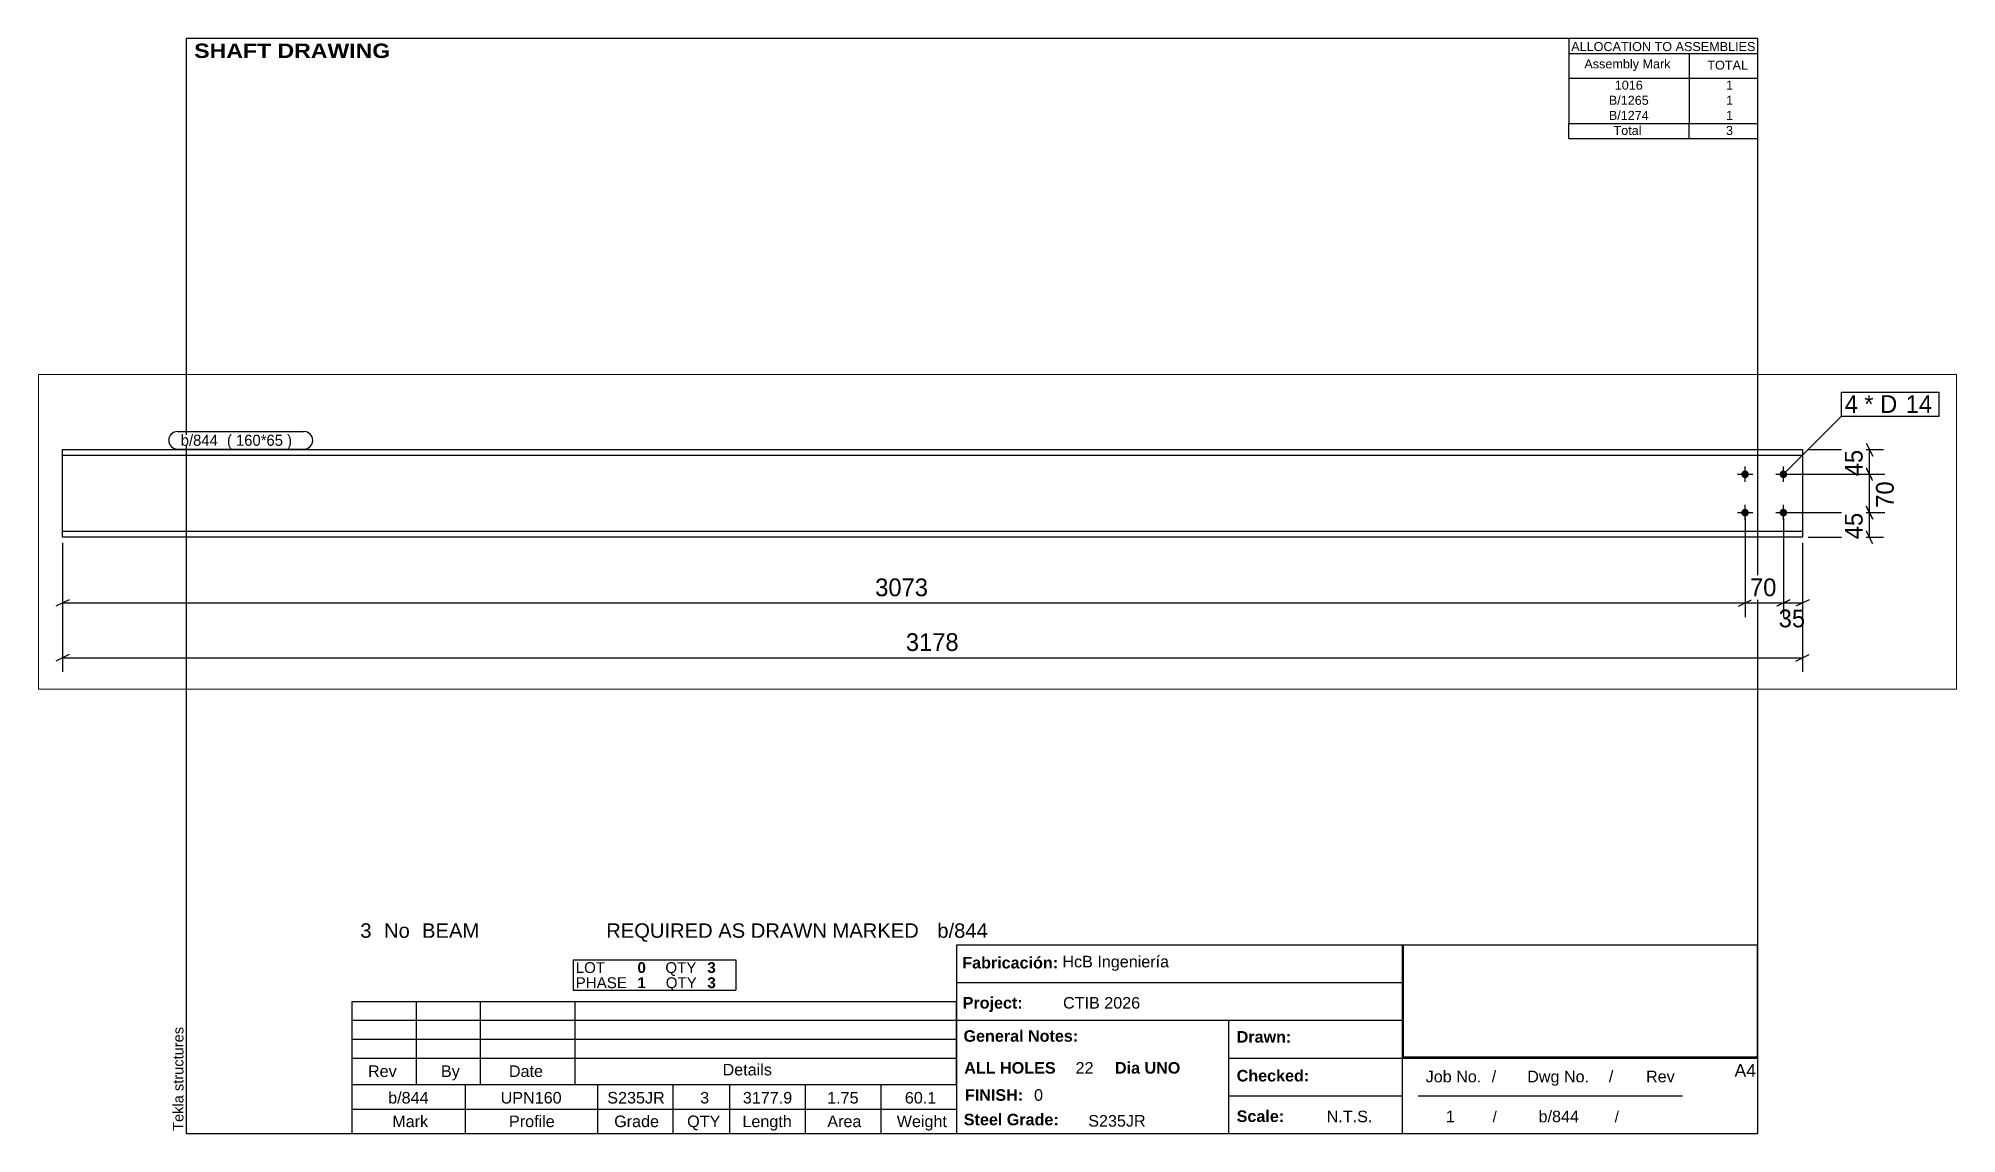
# Paper-space layout 'Layout1' of a CAD drawing. Header units: millimetres. Extents: x -22 to 328, y 5 to 205.
# The model-space entities are those that its viewports show. They can reach past a viewport. Long polylines and large blocks are cut down to what shows.
import ezdxf

# ---------------------------------------------------------------- set-up
doc = ezdxf.new("R2010")
doc.units = ezdxf.units.MM
doc.layers.add('Viewport layer', color=7, linetype='Continuous', plot=False)
doc.styles.add('Arial', font='ARIAL.TTF', dxfattribs={"height": 0.2})
doc.styles.add('Arial Black', font='ARIBLK.TTF', dxfattribs={"height": 0.2})
doc.styles.add('Arial Bold', font='ARIALBD.TTF', dxfattribs={"height": 0.2})
doc.styles.add('Comic Sans MS', font='COMIC.TTF', dxfattribs={"height": 0.2})

msp = doc.modelspace()

# ---------------------------------------------------------------- hatches: boundary and pattern name
at = {"linetype": 'Continuous'}
for points in [[(3109.9, 392.6, -1), (3123.9, 392.6, -1)], [(3179.9, 392.6, -1), (3193.9, 392.6, -1)], [(3109.9, 322.6, -1), (3123.9, 322.6, -1)], [(3179.9, 322.6, -1), (3193.9, 322.6, -1)]]:
    msp.add_hatch(color=3, dxfattribs=at).paths.add_polyline_path(points)

# ---------------------------------------------------------------- linework, layer by layer
at = {"color": 7, "linetype": 'Continuous'}
for p, q in [((44, 277.6), (44, 437.6)), ((44, 437.6), (3221.9, 437.6)), ((3221.9, 427.1), (44, 427.1)), ((3221.9, 437.6), (3221.9, 277.6)), ((3221.9, 288.1), (44, 288.1)), ((3221.9, 277.6), (44, 277.6))]:
    msp.add_line(p, q, dxfattribs=at)
at = {"color": 8, "linetype": 'Continuous'}
for p, q in [((3231.9, 437.6), (3369.6, 437.6)), ((3338, 449.6), (3350, 425.6)), ((3344, 392.6), (3344, 437.6)), ((3196.9, 392.6), (3369.6, 392.6)), ((3350, 380.6), (3338, 404.6)), ((3196.9, 322.6), (3372.4, 322.6)), ((3350, 310.6), (3338, 334.6)), ((3116.9, 312.6), (3116.9, 132)), ((3186.9, 312.6), (3186.9, 129.2)), ((3350, 265.6), (3338, 289.6)), ((44, 267.6), (44, 132)), ((44, 267.6), (44, 32)), ((3221.9, 267.6), (3221.9, 129.2)), ((3231.9, 277.6), (3369.6, 277.6)), ((56, 163.6), (32, 151.6)), ((3104.9, 151.6), (3128.9, 163.6)), ((3174.9, 151.6), (3198.9, 163.6)), ((3186.9, 157.6), (3221.9, 157.6)), ((3233.9, 163.6), (3209.9, 151.6)), ((56, 63.6), (32, 51.6)), ((44, 57.6), (3221.9, 57.6)), ((3209.9, 51.6), (3233.9, 63.6))]:
    msp.add_line(p, q, dxfattribs=at)
at = {"color": 3, "linetype": 'Continuous'}
for p, q in [((3102.9, 392.6), (3130.9, 392.6)), ((3116.9, 378.6), (3116.9, 406.6)), ((3172.9, 392.6), (3200.9, 392.6)), ((3186.9, 378.6), (3186.9, 406.6)), ((3102.9, 322.6), (3130.9, 322.6)), ((3116.9, 308.6), (3116.9, 336.6)), ((3172.9, 322.6), (3200.9, 322.6)), ((3186.9, 308.6), (3186.9, 336.6))]:
    msp.add_line(p, q, dxfattribs=at)

# ---------------------------------------------------------------- wipeouts: each hides what was drawn before it
at = {"color": 0}
msp.add_wipeout([(3325.1, 504.7), (3325.1, 536.7), (3299, 536.7), (3299, 504.7)], dxfattribs=at)

# ---------------------------------------------------------------- next in the draw order: wipeouts: each hides what was drawn before it
for points in [[(3325.1, 504.7), (3325.1, 536.7), (3299, 536.7), (3299, 504.7)], [(338.4, 444.6), (338.4, 464.6), (260, 464.6), (260, 444.6)], [(3338, 447.6), (3293.2, 447.6), (3293.2, 382.6), (3338, 382.6)], [(3236.9, 106.8), (3236.9, 151.6), (3172, 151.6), (3172, 106.8)], [(1688.1, 63.6), (1688.1, 108.4), (1577.9, 108.4), (1577.9, 63.6)]]:
    msp.add_wipeout(points, dxfattribs=at)

# ---------------------------------------------------------------- next in the draw order: linework, layer by layer
at = {"color": 7, "linetype": 'Continuous'}
for p, q in [((3293, 498.7), (3293, 542.7)), ((3186.9, 392.6), (3293, 498.7))]:
    msp.add_line(p, q, dxfattribs=at)
at = {"color": 8, "linetype": 'Continuous'}
for p, q in [((3196.9, 392.6), (3372.4, 392.6)), ((3338, 404.6), (3350, 380.6)), ((3344, 322.6), (3344, 392.6)), ((3186.9, 312.6), (3186.9, 132)), ((3221.9, 267.6), (3221.9, 32)), ((3116.9, 157.6), (3186.9, 157.6)), ((3198.9, 163.6), (3174.9, 151.6))]:
    msp.add_line(p, q, dxfattribs=at)

# ---------------------------------------------------------------- next in the draw order: texts
at = {"color": 3, "style": 'Comic Sans MS'}
msp.add_text('45', height=32.38, rotation=90.0002, dxfattribs=at).set_placement((3331.6, 389))
for s, p in [('35', (3178.4, 113.2)), ('3178', (1584.3, 70))]:
    msp.add_text(s, height=32.38, dxfattribs=at).set_placement(p)

# ---------------------------------------------------------------- next in the draw order: wipeouts: each hides what was drawn before it
at = {"color": 0}
for points in [[(3400.8, 504.7), (3400.8, 536.7), (3334.7, 536.7), (3334.7, 504.7)], [(338.4, 444.6), (338.4, 464.6), (260, 464.6), (260, 444.6)]]:
    msp.add_wipeout(points, dxfattribs=at)

# ---------------------------------------------------------------- next in the draw order: linework, layer by layer
at = {"color": 7, "linetype": 'Continuous'}
msp.add_arc((254, 454.6), 16, 90, 270, dxfattribs=at)

# ---------------------------------------------------------------- next in the draw order: wipeouts: each hides what was drawn before it
at = {"color": 0}
for points in [[(3400.8, 504.7), (3400.8, 536.7), (3334.7, 536.7), (3334.7, 504.7)], [(479.1, 444.6), (479.1, 464.6), (344.4, 464.6), (344.4, 444.6)], [(3394.8, 390.1), (3350, 390.1), (3350, 325.1), (3394.8, 325.1)], [(3184.4, 163.6), (3184.4, 208.4), (3119.5, 208.4), (3119.5, 163.6)]]:
    msp.add_wipeout(points, dxfattribs=at)

# ---------------------------------------------------------------- next in the draw order: linework, layer by layer
at = {"color": 8, "linetype": 'Continuous'}
for p, q in [((3196.9, 322.6), (3369.6, 322.6)), ((3338, 334.6), (3350, 310.6)), ((3344, 277.6), (3344, 322.6)), ((3116.9, 312.6), (3116.9, 132)), ((44, 157.6), (3116.9, 157.6)), ((3104.9, 151.6), (3128.9, 163.6))]:
    msp.add_line(p, q, dxfattribs=at)

# ---------------------------------------------------------------- next in the draw order: texts
at = {"color": 3, "style": 'Comic Sans MS'}
for s, height, p in [('4', 32.4, (3299, 504.7)), ('* D', 32.38, (3334.7, 504.7)), ('70', 32.38, (3125.9, 170))]:
    msp.add_text(s, height=height, dxfattribs=at).set_placement(p)
msp.add_text('70', height=32.38, rotation=90.0002, dxfattribs=at).set_placement((3388.4, 331.5))

# ---------------------------------------------------------------- next in the draw order: wipeouts: each hides what was drawn before it
at = {"color": 0}
for points in [[(3455.7, 504.7), (3455.7, 536.7), (3410.4, 536.7), (3410.4, 504.7)], [(479.1, 444.6), (479.1, 464.6), (344.4, 464.6), (344.4, 444.6)]]:
    msp.add_wipeout(points, dxfattribs=at)

# ---------------------------------------------------------------- next in the draw order: linework, layer by layer
at = {"color": 7, "linetype": 'Continuous'}
for p, q in [((254, 470.6), (485.1, 470.6)), ((254, 438.6), (485.1, 438.6))]:
    msp.add_line(p, q, dxfattribs=at)
msp.add_arc((485.1, 454.6), 16, 270, 90, dxfattribs=at)

# ---------------------------------------------------------------- next in the draw order: texts
at = {"color": 3, "style": 'Comic Sans MS'}
for s, height, p in [('b/844', 20.23, (260, 444.6)), ('(\xa0160*65\xa0) ', 20.234, (344.4, 444.6))]:
    msp.add_text(s, height=height, dxfattribs=at).set_placement(p)

# ---------------------------------------------------------------- next in the draw order: wipeouts: each hides what was drawn before it
at = {"color": 0}
for points in [[(3455.7, 504.7), (3455.7, 536.7), (3410.4, 536.7), (3410.4, 504.7)], [(3338, 332.6), (3293.2, 332.6), (3293.2, 267.6), (3338, 267.6)], [(1639, 163.6), (1639, 208.4), (1521.9, 208.4), (1521.9, 163.6)]]:
    msp.add_wipeout(points, dxfattribs=at)

# ---------------------------------------------------------------- next in the draw order: linework, layer by layer
at = {"color": 7, "linetype": 'Continuous'}
for p, q in [((3293, 542.7), (3471.3, 542.7)), ((3471.3, 498.7), (3471.3, 542.7)), ((3293, 498.7), (3471.3, 498.7))]:
    msp.add_line(p, q, dxfattribs=at)

# ---------------------------------------------------------------- next in the draw order: texts
at = {"color": 3, "style": 'Comic Sans MS'}
for s, p in [('14', (3410.4, 504.7)), ('3073', (1528.3, 170))]:
    msp.add_text(s, height=32.38, dxfattribs=at).set_placement(p)
msp.add_text('45', height=32.38, rotation=90.0002, dxfattribs=at).set_placement((3331.6, 274))

psp = doc.layouts.get("Layout1")

# ---------------------------------------------------------------- linework, layer by layer
at = {"color": 5, "linetype": 'Continuous'}
for p, q in [((292, 205), (5, 205)), ((5, 205), (5, 5)), ((292, 5), (292, 205)), ((5, 5), (292, 5))]:
    psp.add_line(p, q, dxfattribs=at)
at = {"color": 7, "linetype": 'Continuous'}
for p, q in [((257.51, 205), (257.51, 197.75)), ((257.57, 202.24), (292, 202.24)), ((279.49, 202.24), (279.49, 197.75)), ((257.51, 197.75), (257.51, 195)), ((257.57, 197.75), (292, 197.75)), ((279.49, 197.75), (279.49, 195)), ((257.51, 195), (257.51, 192.24)), ((279.49, 195), (279.49, 192.24)), ((257.51, 192.24), (257.51, 189.47)), ((257.51, 186.71), (257.51, 189.47)), ((257.54, 189.47), (292, 189.47)), ((279.49, 192.24), (279.49, 189.47)), ((279.49, 186.71), (279.49, 189.47)), ((257.51, 186.71), (292, 186.71)), ((145.72, 5), (145.72, 39.5)), ((145.75, 39.5), (292, 39.5)), ((227.14, 5), (227.14, 39.5)), ((75.68, 36.74), (105.35, 36.74)), ((75.68, 36.74), (75.68, 33.98)), ((105.35, 36.74), (105.35, 33.98)), ((75.68, 33.98), (75.68, 31.22)), ((105.35, 33.98), (105.35, 31.22)), ((145.72, 32.6), (227.14, 32.6)), ((35.31, 13.97), (35.31, 29.15)), ((35.31, 29.15), (145.71, 29.15)), ((47.04, 13.97), (47.04, 29.15)), ((58.77, 13.97), (58.77, 29.15)), ((75.68, 31.22), (105.35, 31.22)), ((76.02, 13.97), (76.02, 29.15)), ((145.71, 13.97), (145.71, 29.15)), ((35.31, 25.7), (145.71, 25.7)), ((145.72, 25.7), (227.14, 25.7)), ((195.4, 5), (195.4, 25.7)), ((35.31, 22.25), (145.71, 22.25)), ((35.31, 18.8), (145.71, 18.8)), ((195.4, 18.8), (292, 18.8)), ((35.31, 13.96), (145.71, 13.97)), ((35.31, 9.49), (35.31, 13.96)), ((56.01, 9.49), (56.01, 13.97)), ((80.16, 9.49), (80.16, 13.97)), ((93.96, 9.49), (93.96, 13.97)), ((104.31, 9.49), (104.31, 13.97)), ((118.11, 9.49), (118.11, 13.97)), ((131.91, 9.49), (131.91, 13.97)), ((195.4, 11.9), (227.14, 11.9)), ((229.99, 11.92), (278.29, 11.92)), ((35.31, 9.48), (145.72, 9.49)), ((35.31, 5), (35.31, 9.48)), ((56.01, 5), (56.01, 9.48)), ((80.16, 5), (80.16, 9.48)), ((93.96, 5), (93.96, 9.48)), ((104.31, 5), (104.31, 9.48)), ((118.11, 5), (118.11, 9.48)), ((131.91, 5), (131.91, 9.48))]:
    psp.add_line(p, q, dxfattribs=at)
at = {"color": 2, "linetype": 'Continuous'}
for p, q in [((227.28, 39.46), (291.86, 39.46)), ((227.29, 19.02), (227.29, 39.46)), ((291.96, 19.03), (291.96, 39.47)), ((227.28, 19.03), (291.86, 19.03))]:
    psp.add_line(p, q, dxfattribs=at)

# ---------------------------------------------------------------- texts
at = {"color": 7}
for s, height, style, p in [(' SHAFT DRAWING', 2.6342, 'Arial Black', (5.3, 201.42)), ('ALLOCATION TO ASSEMBLIES', 1.6475, 'Arial', (257.95, 202.68)), ('Assembly Mark', 1.6475, 'Arial', (260.35, 199.52)), ('TOTAL', 1.648, 'Arial', (282.81, 199.28)), ('3', 2.64, 'Arial', (36.8, 40.76)), ('No', 2.636, 'Arial', (41.13, 40.76)), ('BEAM', 2.636, 'Arial', (48.08, 40.76)), ('REQUIRED AS DRAWN MARKED', 2.636, 'Arial', (81.71, 40.76)), ('b/844', 2.636, 'Arial', (142.18, 40.76)), ('b/844', 2.109, 'Arial', (41.89, 10.5)), ('UPN160', 2.109, 'Arial', (62.43, 10.5)), ('S235JR', 2.109, 'Arial', (81.91, 10.5)), ('3', 2.11, 'Arial', (98.86, 10.5)), ('3177.9', 2.109, 'Arial', (106.66, 10.5)), ('1.75', 2.109, 'Arial', (122.06, 10.5)), ('60.1', 2.109, 'Arial', (136.25, 10.5)), ('FINISH:', 2.107, 'Arial Bold', (147.22, 11)), ('0', 2.11, 'Arial', (159.84, 11))]:
    psp.add_text(s, height=height, dxfattribs=dict(at, style=style)).set_placement(p)
at = {"color": 7, "linetype": 'Continuous'}
for s, height, style, p in [('1016', 1.648, 'Arial', (265.9, 195.63)), ('1', 1.65, 'Arial', (286.23, 195.63)), ('B/1265', 1.648, 'Arial', (264.81, 192.87)), ('1', 1.65, 'Arial', (286.23, 192.87)), ('B/1274', 1.648, 'Arial', (264.81, 190.11)), ('1', 1.65, 'Arial', (286.23, 190.11)), ('Total', 1.648, 'Arial', (265.67, 187.36)), ('3', 1.65, 'Arial', (286.21, 187.36)), ('LOT', 1.977, 'Arial', (76.13, 34.33)), ('0', 1.98, 'Arial Bold', (87.41, 34.33)), ('QTY', 1.977, 'Arial', (92.51, 34.33)), ('3', 1.98, 'Arial Bold', (100.18, 34.33)), ('Fabricación:', 2.1074, 'Arial Bold', (146.73, 35.16)), ('HcB Ingeniería', 2.1088, 'Arial', (165.02, 35.36)), ('PHASE', 1.977, 'Arial', (76.13, 31.57)), ('1', 1.98, 'Arial Bold', (87.41, 31.57)), ('QTY', 1.977, 'Arial', (92.58, 31.57)), ('3', 1.98, 'Arial Bold', (100.18, 31.57)), ('Project:', 2.107, 'Arial Bold', (146.81, 27.83)), ('CTIB 2026', 2.109, 'Arial', (165.14, 27.83)), ('General Notes:', 2.1074, 'Arial Bold', (146.96, 21.78)), ('Drawn:', 2.107, 'Arial Bold', (196.85, 21.62)), ('Details', 2.109, 'Arial', (102.96, 15.63)), ('ALL HOLES', 2.107, 'Arial Bold', (147.1, 15.96)), ('22', 2.109, 'Arial', (167.43, 15.96)), ('Dia UNO', 2.107, 'Arial Bold', (174.62, 15.96)), ('A4', 2.307, 'Arial', (287.76, 15.38)), ('Rev', 2.109, 'Arial', (38.21, 15.35)), ('By', 2.109, 'Arial', (51.53, 15.35)), ('Date', 2.109, 'Arial', (63.94, 15.35)), ('Checked:', 2.107, 'Arial Bold', (196.85, 14.53)), ('Job No.', 2.109, 'Arial', (231.37, 14.37)), ('/', 2.11, 'Arial', (243.42, 14.37)), ('Dwg No.', 2.109, 'Arial', (249.91, 14.37)), ('/', 2.11, 'Arial', (264.81, 14.37)), ('Rev', 2.109, 'Arial', (271.61, 14.37)), ('Mark', 2.109, 'Arial', (42.64, 6.19)), ('Profile', 2.109, 'Arial', (63.95, 6.19)), ('Grade', 2.109, 'Arial', (83.16, 6.19)), ('QTY', 2.109, 'Arial', (96.49, 6.19)), ('Length', 2.109, 'Arial', (106.58, 6.19)), ('Area', 2.109, 'Arial', (122.09, 6.19)), ('Weight', 2.109, 'Arial', (134.77, 6.19)), ('Steel Grade:', 2.1074, 'Arial Bold', (147.01, 6.52)), ('S235JR', 2.109, 'Arial', (169.74, 6.28)), ('Scale:', 2.107, 'Arial Bold', (196.85, 7.13)), ('N.T.S.', 2.109, 'Arial', (213.29, 7.08)), ('1', 2.11, 'Arial', (235.04, 7.08)), ('/', 1.98, 'Arial', (243.58, 7.08)), ('b/844', 2.109, 'Arial', (251.98, 7.08)), ('/', 1.98, 'Arial', (265.88, 7.08))]:
    psp.add_text(s, height=height, dxfattribs=dict(at, style=style)).set_placement(p)
at = {"color": 174, "linetype": 'Continuous', "style": 'Arial'}
psp.add_text('Tekla structures', height=1.9102, rotation=90, dxfattribs=at).set_placement((4.5, 5.5))

# ---------------------------------------------------------------- viewports
at = {"layer": 'Viewport layer', "view_target_point": (1751.66, 287.33)}
psp.add_viewport(center=(153.17, 114.87), size=(350.33, 57.4665), view_center_point=(0, 0), view_height=574.665, dxfattribs=at)

doc.saveas('drawing.dxf')
